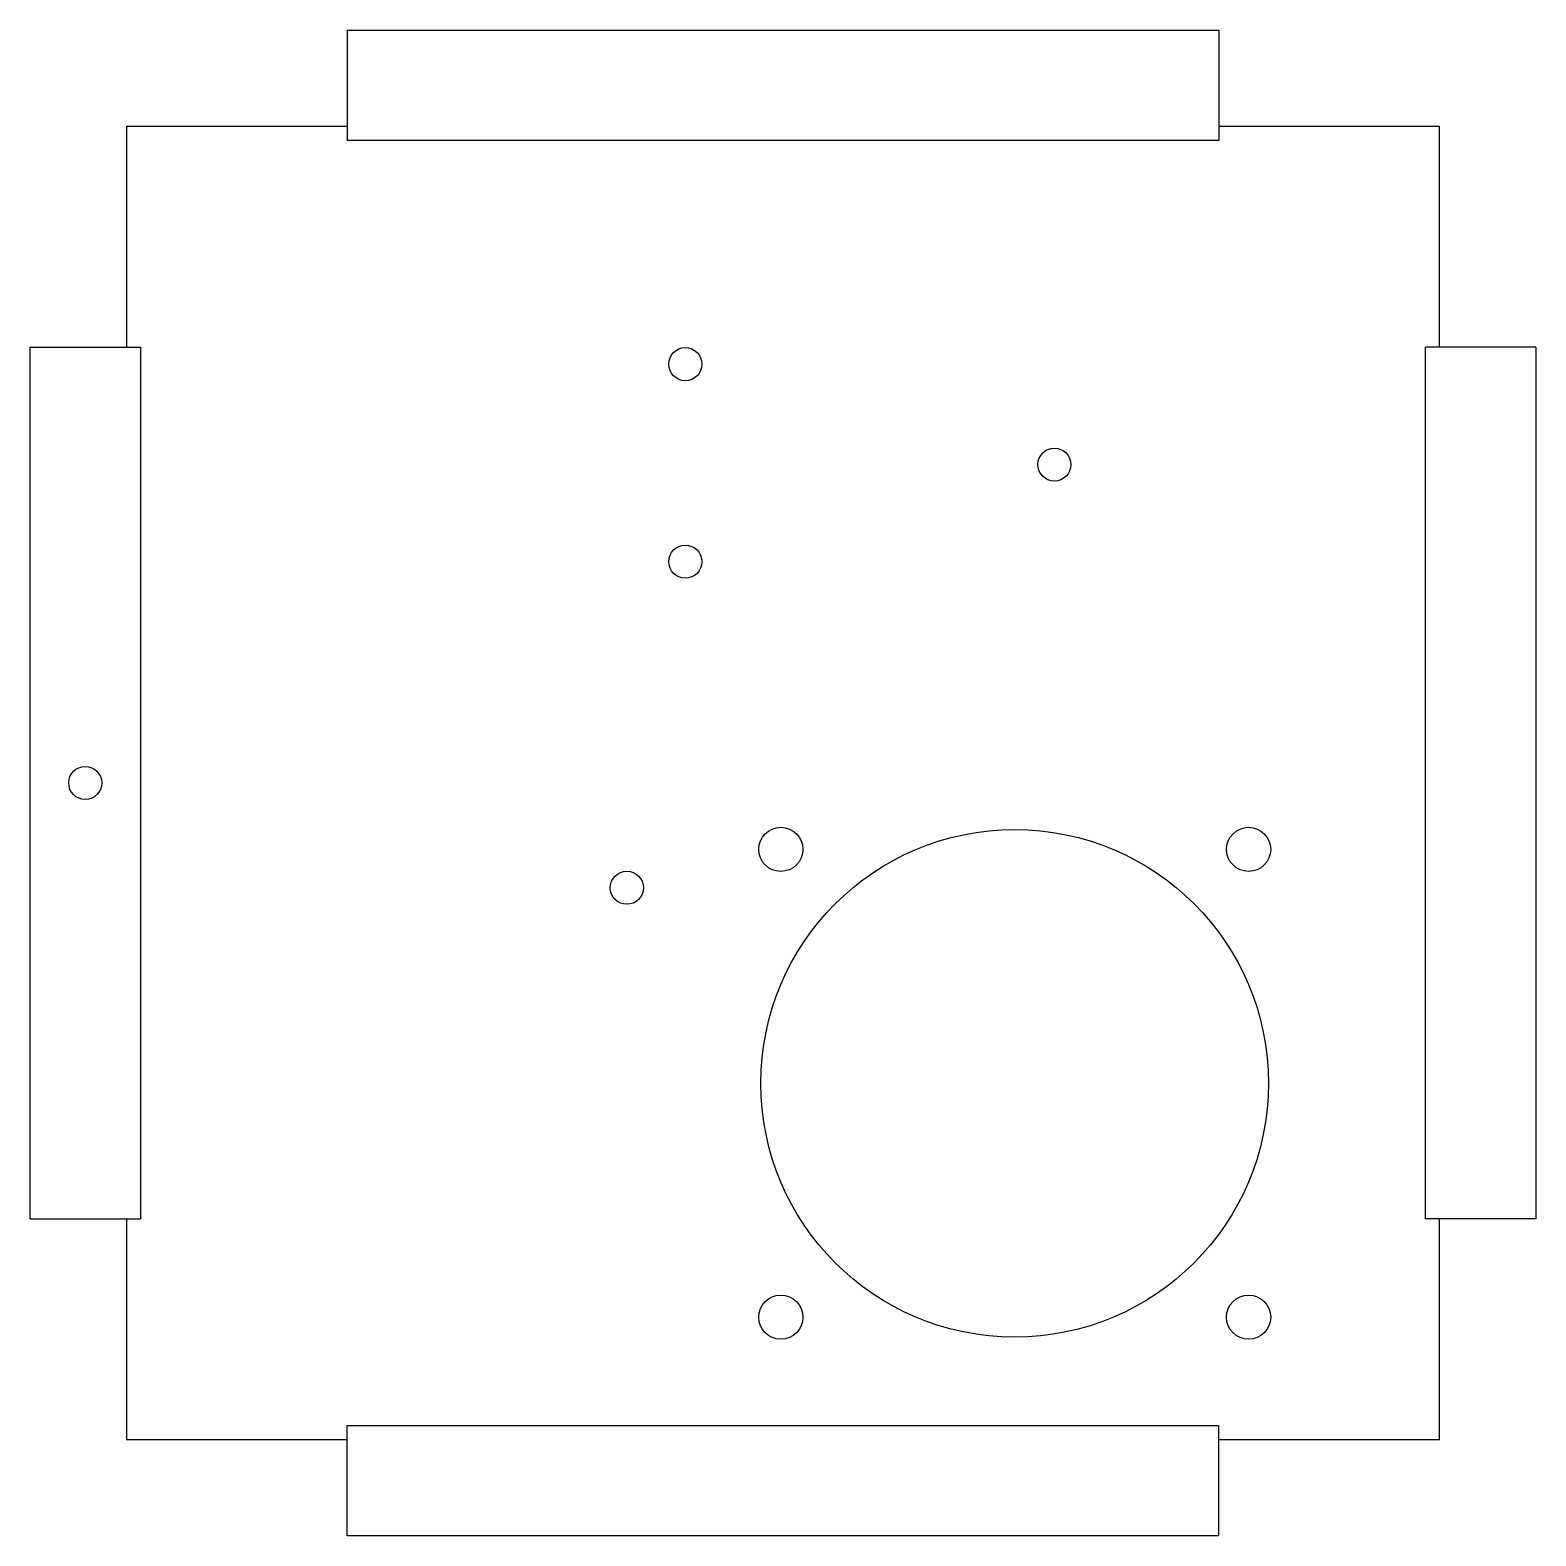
# Model space of a CAD drawing. Header units: inches. Extents: x 23 to 159, y 15 to 151.
import ezdxf

# ---------------------------------------------------------------- set-up
doc = ezdxf.new("R2010")
doc.units = ezdxf.units.IN
doc.header["$MEASUREMENT"] = 0
doc.layers.add('cut', color=1, linetype='Continuous')
doc.layers.add('fold_up', color=5, linetype='Continuous')

msp = doc.modelspace()

# ---------------------------------------------------------------- linework, layer by layer
at = {"layer": 'cut'}
for p, q in [((51.57, 151.1), (51.57, 141.1)), ((51.57, 151.1), (130.57, 151.1)), ((130.57, 151.1), (130.57, 141.1)), ((51.57, 142.37), (31.57, 142.37)), ((31.57, 142.37), (31.57, 122.37)), ((150.57, 142.37), (130.57, 142.37)), ((150.57, 122.37), (150.57, 142.37)), ((22.84, 43.37), (22.84, 122.37)), ((22.84, 122.37), (32.84, 122.37)), ((159.3, 122.37), (149.3, 122.37)), ((159.3, 122.37), (159.3, 43.37)), ((22.84, 43.37), (32.84, 43.37)), ((31.57, 43.37), (31.57, 23.37)), ((159.3, 43.37), (149.3, 43.37)), ((150.57, 23.37), (150.57, 43.37)), ((51.57, 14.64), (51.57, 24.64)), ((130.57, 14.64), (130.57, 24.64)), ((31.57, 23.37), (51.57, 23.37)), ((130.57, 23.37), (150.57, 23.37)), ((130.57, 14.64), (51.57, 14.64))]:
    msp.add_line(p, q, dxfattribs=at)
for centre, radius in [((82.22, 120.82), 1.5), ((115.67, 111.72), 1.5), ((82.22, 102.92), 1.5), ((27.84, 82.87), 1.5), ((90.87, 76.85), 2), ((112.07, 55.65), 23), ((133.27, 76.85), 2), ((76.92, 73.37), 1.5), ((90.87, 34.45), 2), ((133.27, 34.45), 2)]:
    msp.add_circle(centre, radius, dxfattribs=at)
at = {"layer": 'fold_up'}
for p, q in [((130.57, 141.1), (51.57, 141.1)), ((32.84, 122.37), (32.84, 43.37)), ((149.3, 43.37), (149.3, 122.37)), ((51.57, 24.64), (130.57, 24.64))]:
    msp.add_line(p, q, dxfattribs=at)

doc.saveas('drawing.dxf')
